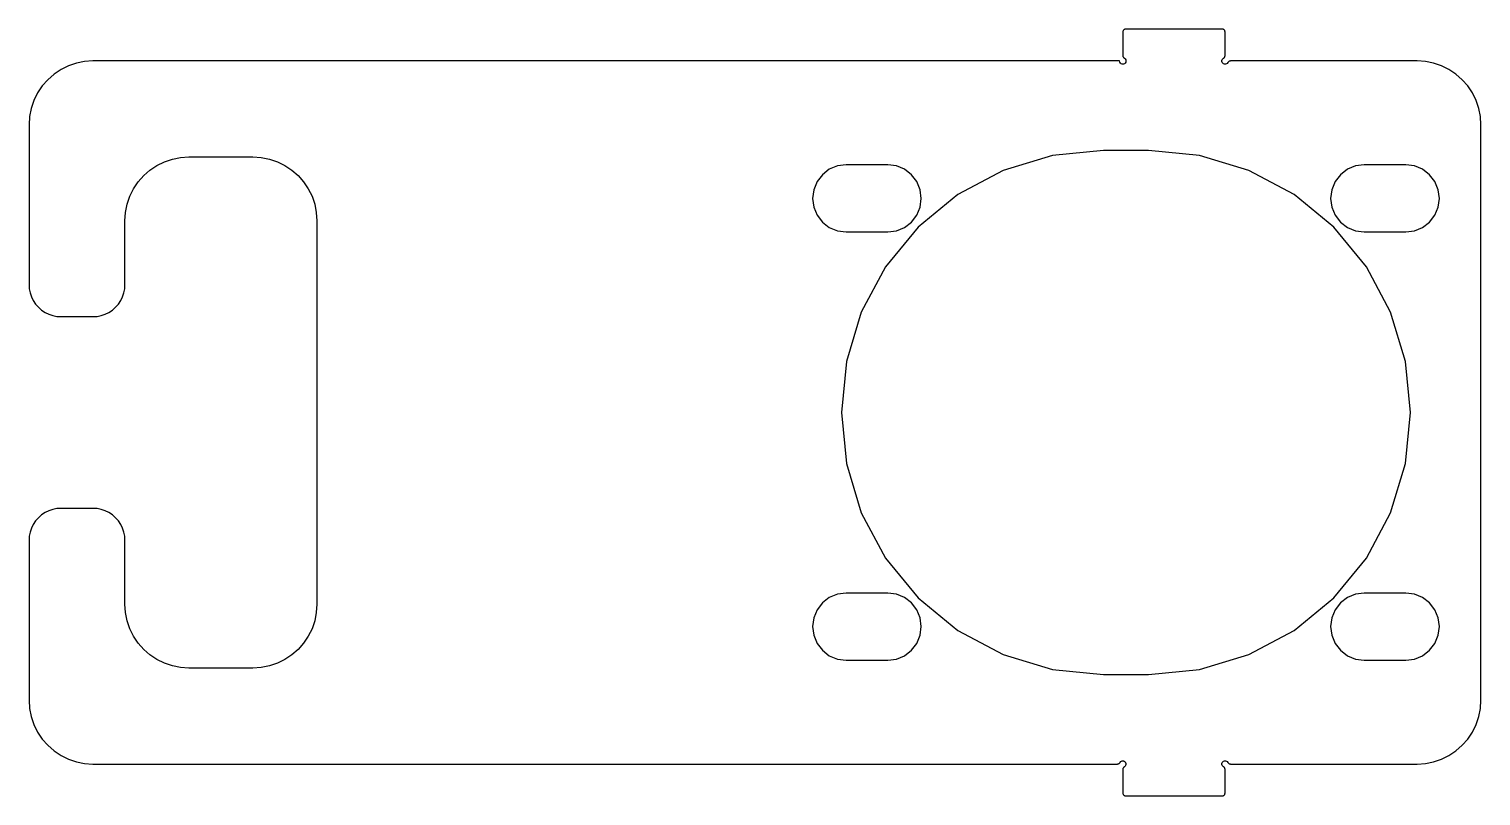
# Model space of a CAD drawing. Header units: millimetres. Extents: x 0 to 227, y 0 to 120.
import ezdxf

# ---------------------------------------------------------------- set-up
doc = ezdxf.new("R2010")
doc.units = ezdxf.units.MM
doc.layers.add('CUT_INNER', color=3, linetype='Continuous')
doc.layers.add('CUT_OUTER', color=1, linetype='Continuous')

msp = doc.modelspace()

# ---------------------------------------------------------------- linework, layer by layer
at = {"layer": 'CUT_INNER'}
for points in [[(175, 19), (183, 19.79), (190.69, 22.12), (197.78, 25.91), (203.99, 31.01), (209.09, 37.22), (212.88, 44.31), (215.21, 52), (216, 60), (215.21, 68), (212.88, 75.69), (209.09, 82.78), (203.99, 88.99), (197.78, 94.09), (190.69, 97.88), (183, 100.21), (175, 101), (168, 101), (160, 100.21), (152.31, 97.88), (145.22, 94.09), (139.01, 88.99), (133.91, 82.78), (130.12, 75.69), (127.79, 68), (127, 60), (127.79, 52), (130.12, 44.31), (133.91, 37.22), (139.01, 31.01), (145.22, 25.91), (152.31, 22.12), (160, 19.79), (168, 19)], [(127.75, 88.25), (134.25, 88.25), (135.61, 88.43), (136.88, 88.95), (137.96, 89.79), (138.8, 90.88), (139.32, 92.14), (139.5, 93.5), (139.32, 94.86), (138.8, 96.13), (137.96, 97.21), (136.88, 98.05), (135.61, 98.57), (134.25, 98.75), (127.75, 98.75), (126.39, 98.57), (125.12, 98.05), (124.04, 97.21), (123.2, 96.13), (122.68, 94.86), (122.5, 93.5), (122.68, 92.14), (123.2, 90.88), (124.04, 89.79), (125.12, 88.95), (126.39, 88.43)], [(216.61, 88.43), (217.88, 88.95), (218.96, 89.79), (219.8, 90.88), (220.32, 92.14), (220.5, 93.5), (220.32, 94.86), (219.8, 96.13), (218.96, 97.21), (217.88, 98.05), (216.61, 98.57), (215.25, 98.75), (208.75, 98.75), (207.39, 98.57), (206.12, 98.05), (205.04, 97.21), (204.2, 96.13), (203.68, 94.86), (203.5, 93.5), (203.68, 92.14), (204.2, 90.88), (205.04, 89.79), (206.12, 88.95), (207.39, 88.43), (208.75, 88.25), (215.25, 88.25)], [(135.61, 21.43), (136.88, 21.95), (137.96, 22.79), (138.8, 23.87), (139.32, 25.14), (139.5, 26.5), (139.32, 27.86), (138.8, 29.13), (137.96, 30.21), (136.88, 31.05), (135.61, 31.57), (134.25, 31.75), (127.75, 31.75), (126.39, 31.57), (125.12, 31.05), (124.04, 30.21), (123.2, 29.13), (122.68, 27.86), (122.5, 26.5), (122.68, 25.14), (123.2, 23.87), (124.04, 22.79), (125.12, 21.95), (126.39, 21.43), (127.75, 21.25), (134.25, 21.25)], [(208.75, 31.75), (207.39, 31.57), (206.12, 31.05), (205.04, 30.21), (204.2, 29.13), (203.68, 27.86), (203.5, 26.5), (203.68, 25.14), (204.2, 23.87), (205.04, 22.79), (206.12, 21.95), (207.39, 21.43), (208.75, 21.25), (215.25, 21.25), (216.61, 21.43), (217.88, 21.95), (218.96, 22.79), (219.8, 23.87), (220.32, 25.14), (220.5, 26.5), (220.32, 27.86), (219.8, 29.13), (218.96, 30.21), (217.88, 31.05), (216.61, 31.57), (215.25, 31.75)]]:
    msp.add_lwpolyline(points, close=True, dxfattribs=at)
at = {"layer": 'CUT_OUTER'}
msp.add_lwpolyline([(10, 5), (170.13, 5), (170.18, 5), (170.22, 5.01), (170.26, 5.02), (170.3, 5.03), (170.35, 5.05), (170.38, 5.07), (170.42, 5.09), (170.46, 5.12), (170.49, 5.15), (170.52, 5.18), (170.54, 5.21), (170.57, 5.25), (170.66, 5.37), (170.79, 5.45), (170.93, 5.5), (171.09, 5.49), (171.23, 5.44), (171.35, 5.35), (171.44, 5.23), (171.49, 5.09), (171.5, 4.93), (171.45, 4.79), (171.37, 4.66), (171.25, 4.57), (171.21, 4.54), (171.18, 4.52), (171.15, 4.49), (171.12, 4.46), (171.09, 4.42), (171.07, 4.38), (171.05, 4.35), (171.03, 4.3), (171.02, 4.26), (171.01, 4.22), (171, 4.18), (171, 4.13), (171, 0.5), (171, 0.43), (171.02, 0.37), (171.04, 0.31), (171.07, 0.25), (171.1, 0.2), (171.15, 0.15), (171.2, 0.1), (171.25, 0.07), (171.31, 0.04), (171.37, 0.02), (171.43, 0), (171.5, 0), (186.5, 0), (186.57, 0), (186.63, 0.02), (186.69, 0.04), (186.75, 0.07), (186.8, 0.1), (186.85, 0.15), (186.9, 0.2), (186.93, 0.25), (186.96, 0.31), (186.98, 0.37), (187, 0.43), (187, 0.5), (187, 4.13), (187, 4.18), (186.99, 4.22), (186.98, 4.26), (186.97, 4.3), (186.95, 4.35), (186.93, 4.38), (186.91, 4.42), (186.88, 4.46), (186.85, 4.49), (186.82, 4.52), (186.79, 4.54), (186.75, 4.57), (186.63, 4.66), (186.55, 4.79), (186.5, 4.93), (186.51, 5.09), (186.56, 5.23), (186.65, 5.35), (186.77, 5.44), (186.91, 5.49), (187.07, 5.5), (187.21, 5.45), (187.34, 5.37), (187.43, 5.25), (187.46, 5.21), (187.48, 5.18), (187.51, 5.15), (187.54, 5.12), (187.58, 5.09), (187.62, 5.07), (187.65, 5.05), (187.7, 5.03), (187.74, 5.02), (187.78, 5.01), (187.82, 5), (187.87, 5), (217, 5), (218.31, 5.09), (219.59, 5.34), (220.83, 5.76), (222, 6.34), (223.09, 7.07), (224.07, 7.93), (224.93, 8.91), (225.66, 10), (226.24, 11.17), (226.66, 12.41), (226.91, 13.69), (227, 15), (227, 105), (226.91, 106.31), (226.66, 107.59), (226.24, 108.83), (225.66, 110), (224.93, 111.09), (224.07, 112.07), (223.09, 112.93), (222, 113.66), (220.83, 114.24), (219.59, 114.66), (218.31, 114.91), (217, 115), (187.87, 115), (187.82, 115), (187.78, 114.99), (187.74, 114.98), (187.7, 114.97), (187.65, 114.95), (187.62, 114.93), (187.58, 114.91), (187.54, 114.88), (187.51, 114.85), (187.48, 114.82), (187.46, 114.79), (187.43, 114.75), (187.34, 114.63), (187.21, 114.55), (187.07, 114.5), (186.91, 114.51), (186.77, 114.56), (186.65, 114.65), (186.56, 114.77), (186.51, 114.91), (186.5, 115.07), (186.55, 115.21), (186.63, 115.34), (186.75, 115.43), (186.79, 115.46), (186.82, 115.48), (186.85, 115.51), (186.88, 115.54), (186.91, 115.58), (186.93, 115.62), (186.95, 115.65), (186.97, 115.7), (186.98, 115.74), (186.99, 115.78), (187, 115.82), (187, 115.87), (187, 119.5), (187, 119.57), (186.98, 119.63), (186.96, 119.69), (186.93, 119.75), (186.9, 119.8), (186.85, 119.85), (186.8, 119.9), (186.75, 119.93), (186.69, 119.96), (186.63, 119.98), (186.57, 120), (186.5, 120), (171.5, 120), (171.43, 120), (171.37, 119.98), (171.31, 119.96), (171.25, 119.93), (171.2, 119.9), (171.15, 119.85), (171.1, 119.8), (171.07, 119.75), (171.04, 119.69), (171.02, 119.63), (171, 119.57), (171, 119.5), (171, 115.87), (171, 115.82), (171.01, 115.78), (171.02, 115.74), (171.03, 115.7), (171.05, 115.65), (171.07, 115.62), (171.09, 115.58), (171.12, 115.54), (171.15, 115.51), (171.18, 115.48), (171.21, 115.46), (171.25, 115.43), (171.38, 115.32), (171.47, 115.17), (171.5, 115), (171.47, 114.83), (171.38, 114.68), (171.25, 114.57), (171.09, 114.51), (170.91, 114.51), (170.75, 114.57), (170.62, 114.68), (170.53, 114.83), (170.5, 115), (10, 115), (8.69, 114.91), (7.41, 114.66), (6.17, 114.24), (5, 113.66), (3.91, 112.93), (2.93, 112.07), (2.07, 111.09), (1.34, 110), (0.76, 108.83), (0.34, 107.59), (0.09, 106.31), (0, 105), (0, 80), (0.04, 79.35), (0.17, 78.71), (0.38, 78.09), (0.67, 77.5), (1.03, 76.96), (1.46, 76.46), (1.96, 76.03), (2.5, 75.67), (3.09, 75.38), (3.71, 75.17), (4.35, 75.04), (5, 75), (10, 75), (10.65, 75.04), (11.29, 75.17), (11.91, 75.38), (12.5, 75.67), (13.04, 76.03), (13.54, 76.46), (13.97, 76.96), (14.33, 77.5), (14.62, 78.09), (14.83, 78.71), (14.96, 79.35), (15, 80), (15, 90), (15.09, 91.31), (15.34, 92.59), (15.76, 93.83), (16.34, 95), (17.07, 96.09), (17.93, 97.07), (18.91, 97.93), (20, 98.66), (21.17, 99.24), (22.41, 99.66), (23.69, 99.91), (25, 100), (35, 100), (36.31, 99.91), (37.59, 99.66), (38.83, 99.24), (40, 98.66), (41.09, 97.93), (42.07, 97.07), (42.93, 96.09), (43.66, 95), (44.24, 93.83), (44.66, 92.59), (44.91, 91.31), (45, 90), (45, 30), (44.91, 28.69), (44.66, 27.41), (44.24, 26.17), (43.66, 25), (42.93, 23.91), (42.07, 22.93), (41.09, 22.07), (40, 21.34), (38.83, 20.76), (37.59, 20.34), (36.31, 20.09), (35, 20), (25, 20), (23.69, 20.09), (22.41, 20.34), (21.17, 20.76), (20, 21.34), (18.91, 22.07), (17.93, 22.93), (17.07, 23.91), (16.34, 25), (15.76, 26.17), (15.34, 27.41), (15.09, 28.69), (15, 30), (15, 40), (14.96, 40.65), (14.83, 41.29), (14.62, 41.91), (14.33, 42.5), (13.97, 43.04), (13.54, 43.54), (13.04, 43.97), (12.5, 44.33), (11.91, 44.62), (11.29, 44.83), (10.65, 44.96), (10, 45), (5, 45), (4.35, 44.96), (3.71, 44.83), (3.09, 44.62), (2.5, 44.33), (1.96, 43.97), (1.46, 43.54), (1.03, 43.04), (0.67, 42.5), (0.38, 41.91), (0.17, 41.29), (0.04, 40.65), (0, 40), (0, 15), (0.09, 13.69), (0.34, 12.41), (0.76, 11.17), (1.34, 10), (2.07, 8.91), (2.93, 7.93), (3.91, 7.07), (5, 6.34), (6.17, 5.76), (7.41, 5.34), (8.69, 5.09)], close=True, dxfattribs=at)

doc.saveas('drawing.dxf')
